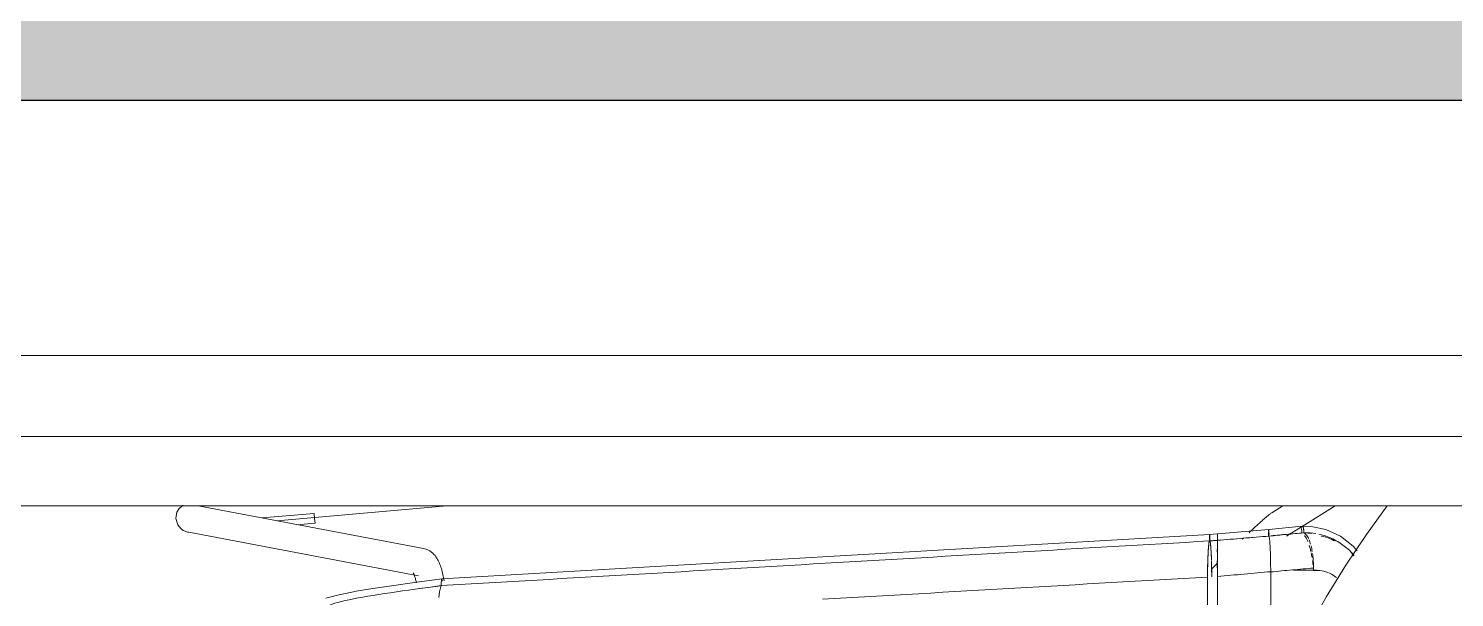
# Model space of a CAD drawing. Header units: millimetres. Extents: x 155927 to 317870, y -36033 to 97293.
# Drawn here: x 226967 to 227584, y 25312 to 25558 of the extents above; entities that cross this region are included whole.
import ezdxf

# ---------------------------------------------------------------- set-up
doc = ezdxf.new("R2010")
doc.units = ezdxf.units.MM
doc.header["$MEASUREMENT"] = 0
for name, color, linetype, lineweight in [('A-WALL', 7, 'CONTINUOUS', 9), ('A-WALL-PATT', 7, 'CONTINUOUS', 9), ('I-FURN', 8, 'CONTINUOUS', 9)]:
    doc.layers.add(name, color=color, linetype=linetype, lineweight=lineweight)

msp = doc.modelspace()

# ---------------------------------------------------------------- hatches: boundary and pattern name
at = {"layer": 'A-WALL-PATT'}
msp.add_hatch(color=256, dxfattribs=at).paths.add_polyline_path([(226472.83, 25526.61), (230738.83, 25526.61), (230738.83, 25648.61), (228643.41, 25648.61), (228643.41, 25646.74), (227545.01, 25646.74), (227545.01, 25648.61), (226472.83, 25648.61)], flags=0)

# ---------------------------------------------------------------- linework, layer by layer
at = {"layer": 'A-WALL', "lineweight": 30}
msp.add_line((226472.83, 25526.61), (230738.83, 25526.61), dxfattribs=at)
at = {"layer": 'I-FURN'}
for p, q in [((228942.16, 25416.26), (226542.16, 25416.26)), ((226542.16, 25381.26), (228942.16, 25381.26)), ((226542.16, 25381.26), (228942.16, 25381.26)), ((227033.3, 25350.98), (227034, 25351.46)), ((228942.16, 25351.26), (226542.16, 25351.26)), ((227030.87, 25345.71), (227031.35, 25348.47)), ((227031.7, 25342.96), (227030.87, 25345.71)), ((227031.35, 25348.47), (227032.39, 25350.13)), ((227032.39, 25350.13), (227033.3, 25350.98)), ((227137.99, 25332.8), (227040.57, 25351.26)), ((227090.68, 25347.99), (227068.2, 25346.01)), ((227074.57, 25344.81), (227148.01, 25351.26)), ((227090.69, 25347.86), (227090.87, 25345.8)), ((227090.87, 25345.8), (227091.05, 25343.76)), ((227501.12, 25345.43), (227500.78, 25345.13)), ((227501.44, 25345.71), (227501.12, 25345.43)), ((227501.75, 25345.99), (227501.44, 25345.71)), ((227502.04, 25346.24), (227501.75, 25345.99)), ((227502.32, 25346.49), (227502.04, 25346.24)), ((227502.59, 25346.72), (227502.32, 25346.49)), ((227502.84, 25346.93), (227502.59, 25346.72)), ((227503.08, 25347.13), (227502.84, 25346.93)), ((227503.31, 25347.32), (227503.08, 25347.13)), ((227503.54, 25347.5), (227503.31, 25347.32)), ((227503.76, 25347.68), (227503.54, 25347.5)), ((227503.99, 25347.85), (227503.76, 25347.68)), ((227504.24, 25348.03), (227503.99, 25347.85)), ((227504.57, 25348.25), (227504.24, 25348.03)), ((227509.37, 25351.26), (227504.57, 25348.25)), ((227517.76, 25342.35), (227531.98, 25351.26)), ((227554.5, 25351.26), (227545.48, 25338.9)), ((227031.7, 25342.96), (227033.03, 25341.38)), ((227033.03, 25341.38), (227034.11, 25340.64)), ((227034.11, 25340.64), (227034.91, 25340.26)), ((227034.91, 25340.26), (227035.53, 25340.05)), ((227035.53, 25340.05), (227036.04, 25339.91)), ((227036.04, 25339.91), (227036.46, 25339.82)), ((227036.46, 25339.82), (227135.75, 25321.01)), ((227083.15, 25343.06), (227091.05, 25343.76)), ((227481.1, 25339.17), (227477.74, 25338.9)), ((227481.1, 25339.17), (227503.3, 25341)), ((227481.1, 25339.1), (227481.1, 25339.17)), ((227481.1, 25339.17), (227481.1, 25339.1)), ((227481.1, 25339.11), (227481.1, 25339.17)), ((227481.1, 25339.17), (227481.1, 25339.1)), ((227481.1, 25338.92), (227481.1, 25339.11)), ((227481.1, 25338.91), (227481.1, 25339.1)), ((227481.1, 25339.1), (227481.1, 25338.91)), ((227481.1, 25339.1), (227481.1, 25338.92)), ((227495.31, 25340.08), (227494.83, 25339.63)), ((227495.79, 25340.53), (227495.31, 25340.08)), ((227496.26, 25340.97), (227495.79, 25340.53)), ((227496.72, 25341.4), (227496.26, 25340.97)), ((227497.18, 25341.82), (227496.72, 25341.4)), ((227497.62, 25342.24), (227497.18, 25341.82)), ((227498.06, 25342.64), (227497.62, 25342.24)), ((227498.48, 25343.03), (227498.06, 25342.64)), ((227498.9, 25343.41), (227498.48, 25343.03)), ((227499.3, 25343.78), (227498.9, 25343.41)), ((227499.69, 25344.14), (227499.3, 25343.78)), ((227500.07, 25344.48), (227499.69, 25344.14)), ((227500.43, 25344.81), (227500.07, 25344.48)), ((227500.78, 25345.13), (227500.43, 25344.81)), ((227503.21, 25340.07), (227503.2, 25339.62)), ((227503.2, 25339.62), (227503.21, 25340.07)), ((227503.2, 25339.62), (227503.2, 25339.13)), ((227503.2, 25339.13), (227503.2, 25339.62)), ((227503.2, 25339.13), (227503.2, 25338.63)), ((227503.2, 25338.63), (227503.2, 25339.13)), ((227503.25, 25340.75), (227503.23, 25340.46)), ((227503.23, 25340.45), (227503.25, 25340.74)), ((227503.28, 25340.94), (227503.25, 25340.75)), ((227503.25, 25340.74), (227503.28, 25340.93)), ((227503.3, 25341), (227503.28, 25340.94)), ((227503.28, 25340.93), (227503.3, 25341)), ((227503.3, 25341), (227517.79, 25342.42)), ((227503.3, 25341), (227503.33, 25340.93)), ((227503.33, 25340.93), (227503.3, 25341)), ((227503.35, 25340.74), (227503.33, 25340.93)), ((227503.37, 25340.45), (227503.35, 25340.74)), ((227503.35, 25340.74), (227503.37, 25340.44)), ((227503.39, 25340.06), (227503.37, 25340.45)), ((227503.37, 25340.44), (227503.39, 25340.06)), ((227503.4, 25339.61), (227503.39, 25340.06)), ((227503.39, 25340.06), (227503.4, 25339.6)), ((227503.41, 25339.12), (227503.4, 25339.61)), ((227503.4, 25339.6), (227503.4, 25339.11)), ((227503.4, 25338.62), (227503.41, 25339.12)), ((227503.4, 25339.11), (227503.4, 25338.62)), ((227510.94, 25338.08), (227517.39, 25342.12)), ((227522.36, 25342.21), (227516.9, 25342.3)), ((227528.01, 25341), (227522.36, 25342.21)), ((227534.32, 25338.1), (227528.01, 25341)), ((227145.83, 25319.61), (227477.74, 25338.9)), ((227477.24, 25333.42), (227477.08, 25330.92)), ((227477.43, 25335.17), (227477.24, 25333.42)), ((227477.64, 25336.06), (227477.43, 25335.17)), ((227477.64, 25337.52), (227477.63, 25337.03)), ((227477.63, 25337.03), (227477.63, 25336.53)), ((227477.63, 25336.53), (227477.64, 25336.06)), ((227477.65, 25337.97), (227477.64, 25337.52)), ((227477.67, 25338.35), (227477.65, 25337.97)), ((227477.69, 25338.64), (227477.67, 25338.35)), ((227477.71, 25338.83), (227477.69, 25338.64)), ((227477.74, 25338.9), (227477.71, 25338.83)), ((227477.77, 25338.83), (227477.74, 25338.9)), ((227477.8, 25338.64), (227477.77, 25338.83)), ((227477.82, 25338.34), (227477.8, 25338.64)), ((227477.84, 25337.96), (227477.82, 25338.34)), ((227477.85, 25337.51), (227477.84, 25337.96)), ((227477.84, 25336.05), (227477.85, 25336.52)), ((227478.05, 25335.15), (227477.84, 25336.05)), ((227477.85, 25337.02), (227477.85, 25337.51)), ((227477.85, 25336.52), (227477.85, 25337.02)), ((227478.24, 25333.4), (227478.05, 25335.15)), ((227478.41, 25330.9), (227478.24, 25333.4)), ((227481.05, 25331.18), (227481.07, 25333.68)), ((227481.07, 25333.68), (227481.05, 25331.18)), ((227481.07, 25333.68), (227481.08, 25335.43)), ((227481.08, 25335.43), (227481.07, 25333.68)), ((227481.09, 25338.23), (227481.1, 25338.62)), ((227481.1, 25338.62), (227481.09, 25338.24)), ((227481.09, 25338.24), (227481.09, 25337.79)), ((227481.09, 25337.78), (227481.09, 25338.23)), ((227481.09, 25337.79), (227481.09, 25337.29)), ((227481.09, 25337.29), (227481.09, 25337.78)), ((227481.09, 25336.79), (227481.09, 25337.29)), ((227481.09, 25337.29), (227481.09, 25336.8)), ((227481.09, 25336.8), (227481.09, 25336.33)), ((227481.09, 25336.32), (227481.09, 25336.79)), ((227481.11, 25338.63), (227481.1, 25338.92)), ((227481.1, 25338.92), (227481.1, 25338.62)), ((227481.1, 25338.62), (227481.1, 25338.91)), ((227481.1, 25338.91), (227481.11, 25338.62)), ((227481.11, 25338.24), (227481.11, 25338.63)), ((227481.11, 25338.62), (227481.11, 25338.24)), ((227481.11, 25338.24), (227481.11, 25337.79)), ((227481.11, 25337.79), (227481.11, 25338.24)), ((227481.11, 25337.79), (227481.11, 25337.3)), ((227481.11, 25337.3), (227481.11, 25337.79)), ((227481.11, 25337.3), (227481.11, 25336.8)), ((227481.11, 25336.8), (227481.11, 25337.3)), ((227481.11, 25336.8), (227481.11, 25336.33)), ((227481.11, 25336.33), (227481.11, 25336.8)), ((227481.11, 25336.33), (227481.12, 25335.44)), ((227481.12, 25335.45), (227481.11, 25336.33)), ((227481.14, 25333.7), (227481.12, 25335.45)), ((227481.12, 25335.44), (227481.14, 25333.7)), ((227481.15, 25331.2), (227481.14, 25333.7)), ((227481.14, 25333.69), (227481.15, 25331.2)), ((227492.34, 25337.27), (227491.84, 25336.78)), ((227503.2, 25338.63), (227503.21, 25338.16)), ((227503.21, 25338.16), (227503.2, 25338.63)), ((227503.39, 25338.15), (227503.4, 25338.62)), ((227503.4, 25338.62), (227503.39, 25338.15)), ((227503.39, 25338.15), (227503.59, 25337.26)), ((227503.59, 25337.26), (227503.39, 25338.15)), ((227503.59, 25337.26), (227503.76, 25335.54)), ((227503.77, 25335.52), (227503.59, 25337.26)), ((227503.77, 25335.52), (227503.92, 25333.08)), ((227503.92, 25333.04), (227503.77, 25335.52)), ((227503.92, 25333.05), (227504.03, 25330.01)), ((227504.03, 25329.94), (227503.92, 25333.04)), ((227533.61, 25335.52), (227529.93, 25337.43)), ((227538.19, 25332.02), (227533.61, 25335.52)), ((227539.85, 25333.76), (227534.32, 25338.1)), ((227545.48, 25338.9), (227536.56, 25325.61)), ((227541.48, 25331.72), (227539.85, 25333.76)), ((227137.99, 25332.8), (227138.97, 25332.54)), ((227138.97, 25332.54), (227139.87, 25332.18)), ((227139.87, 25332.18), (227140.66, 25331.74)), ((227140.66, 25331.74), (227141.35, 25331.26)), ((227141.35, 25331.26), (227141.94, 25330.75)), ((227141.94, 25330.75), (227142.46, 25330.23)), ((227142.46, 25330.23), (227142.92, 25329.7)), ((227142.92, 25329.7), (227143.32, 25329.16)), ((227143.32, 25329.16), (227143.68, 25328.63)), ((227143.68, 25328.63), (227144, 25328.09)), ((227144, 25328.09), (227144.29, 25327.55)), ((227144.29, 25327.55), (227144.56, 25327)), ((227144.56, 25327), (227144.81, 25326.44)), ((227476.95, 25327.79), (227476.87, 25324.23)), ((227477.08, 25330.92), (227476.95, 25327.79)), ((227478.53, 25327.79), (227478.41, 25330.9)), ((227478.61, 25324.24), (227478.54, 25327.44)), ((227481.04, 25324.5), (227481.04, 25327.45)), ((227481.04, 25327.45), (227481.04, 25324.5)), ((227481.16, 25328.06), (227481.15, 25331.2)), ((227481.15, 25331.19), (227481.16, 25328.06)), ((227481.16, 25328.06), (227481.16, 25324.5)), ((227481.16, 25324.5), (227481.16, 25328.06)), ((227504.03, 25329.95), (227504.1, 25326.51)), ((227504.11, 25326.41), (227504.03, 25329.94)), ((227540.14, 25329.69), (227538.19, 25332.02)), ((227133.52, 25322.23), (227133.54, 25322.2)), ((227133.54, 25322.2), (227133.58, 25322.13)), ((227133.58, 25322.13), (227133.63, 25322.04)), ((227133.63, 25322.04), (227133.7, 25321.89)), ((227133.7, 25321.89), (227133.79, 25321.7)), ((227133.79, 25321.7), (227133.89, 25321.47)), ((227133.89, 25321.47), (227133.99, 25321.2)), ((227133.99, 25321.2), (227134.09, 25320.89)), ((227134.09, 25320.89), (227134.2, 25320.56)), ((227134.2, 25320.56), (227134.31, 25320.19)), ((227144.81, 25326.44), (227145.05, 25325.87)), ((227145.05, 25325.87), (227145.27, 25325.29)), ((227145.27, 25325.29), (227145.47, 25324.7)), ((227145.47, 25324.7), (227145.67, 25324.09)), ((227145.67, 25324.09), (227145.85, 25323.47)), ((227145.85, 25323.47), (227146.02, 25322.84)), ((227146.02, 25322.84), (227146.19, 25322.2)), ((227146.19, 25322.2), (227146.34, 25321.55)), ((227146.34, 25321.55), (227146.48, 25320.88)), ((227146.48, 25320.88), (227146.62, 25320.2)), ((227476.87, 25324.23), (227476.85, 25320.44)), ((227481.16, 25326.5), (227478.49, 25323.93)), ((227478.64, 25320.55), (227478.61, 25324.24)), ((227481.16, 25320.71), (227481.16, 25324.5)), ((227481.16, 25324.49), (227481.16, 25320.71)), ((227481.16, 25320.71), (227481.16, 25186.97)), ((227481.16, 25186.97), (227481.16, 25320.71)), ((227504.11, 25326.41), (227504.13, 25322.77)), ((227504.13, 25322.65), (227504.11, 25326.41)), ((227504.13, 25262.53), (227504.13, 25322.65)), ((227504.13, 25322.65), (227504.13, 25262.53)), ((227523.93, 25323.36), (227514.17, 25323.36)), ((227522.68, 25324.35), (227522.68, 25323.3)), ((227536.56, 25325.61), (227528.19, 25311.98)), ((227109.71, 25314.48), (227100.69, 25312.68)), ((227116.03, 25315.51), (227109.71, 25314.48)), ((227124.05, 25316.7), (227116.03, 25315.51)), ((227133.98, 25318.05), (227124.05, 25316.7)), ((227145.83, 25319.61), (227133.98, 25318.05)), ((227134.31, 25320.19), (227134.42, 25319.8)), ((227134.42, 25319.8), (227134.52, 25319.38)), ((227134.52, 25319.38), (227134.63, 25318.93)), ((227134.63, 25318.93), (227134.73, 25318.46)), ((227134.73, 25318.46), (227134.82, 25317.97)), ((227144.88, 25314.1), (227145.24, 25315.84)), ((227145.24, 25315.84), (227144.88, 25314.09)), ((227145.24, 25315.84), (227145.64, 25316.74)), ((227145.64, 25316.74), (227145.24, 25315.84)), ((227145.62, 25317.71), (227145.63, 25318.21)), ((227145.63, 25318.2), (227145.62, 25317.71)), ((227145.62, 25317.71), (227145.63, 25317.21)), ((227145.63, 25317.21), (227145.62, 25317.71)), ((227145.65, 25318.66), (227145.63, 25318.2)), ((227145.63, 25318.21), (227145.65, 25318.66)), ((227145.63, 25317.21), (227145.64, 25316.74)), ((227145.64, 25316.74), (227145.63, 25317.21)), ((227145.65, 25318.66), (227145.69, 25319.05)), ((227145.69, 25319.04), (227145.65, 25318.66)), ((227145.73, 25319.34), (227145.69, 25319.04)), ((227145.69, 25319.05), (227145.73, 25319.34)), ((227145.89, 25319.54), (227145.83, 25319.61)), ((227145.83, 25319.61), (227145.89, 25319.55)), ((227145.98, 25319.07), (227145.94, 25319.36)), ((227145.94, 25319.36), (227145.98, 25319.07)), ((227146.01, 25318.69), (227145.98, 25319.07)), ((227145.98, 25319.07), (227146.02, 25318.69)), ((227146.62, 25320.2), (227146.74, 25319.5)), ((227146.74, 25319.5), (227146.86, 25318.8)), ((227476.85, 25320.44), (227476.85, 25159.87)), ((227476.85, 25159.87), (227476.85, 25320.44)), ((227100.69, 25312.68), (227095.7, 25311.27)), ((227144.57, 25311.63), (227144.88, 25314.09)), ((227144.88, 25314.09), (227144.57, 25311.6)), ((227528.19, 25311.98), (227520.37, 25298.02))]:
    msp.add_line(p, q, dxfattribs=at)
for points in [[(227503.39, 25338.15), (227505.92, 25338.39), (227510.96, 25338.87), (227515.91, 25339.35), (227518.35, 25339.58)], [(227518.35, 25339.58), (227518.74, 25339.44), (227519.49, 25338.87), (227520.19, 25337.73), (227520.52, 25337.03)], [(227518.77, 25339.54), (227520.41, 25339.59), (227522.05, 25339.5), (227523.65, 25339.26)], [(227521.86, 25339.35), (227521.34, 25339.42), (227520.82, 25339.44), (227520.29, 25339.45)], [(227477.64, 25336.06), (227422.24, 25332.84), (227311.48, 25326.4), (227200.88, 25319.96), (227145.64, 25316.74)], [(227477.64, 25336.06), (227478.22, 25336.11), (227479.38, 25336.2), (227480.53, 25336.29), (227481.11, 25336.33)], [(227477.84, 25336.05), (227478.38, 25336.1), (227479.47, 25336.19), (227480.55, 25336.28), (227481.09, 25336.32)], [(227503.39, 25338.15), (227499.69, 25337.84), (227492.26, 25337.24), (227484.83, 25336.64), (227481.11, 25336.33)], [(227503.4, 25338.18), (227505.71, 25338.41), (227508.02, 25338.64), (227510.29, 25338.87)], [(227519.66, 25337), (227519.35, 25337.64), (227519.03, 25338.03), (227518.71, 25338.36)], [(227520.19, 25335.78), (227520.06, 25336.13), (227519.92, 25336.47), (227519.78, 25336.76)], [(227520.72, 25336.59), (227520.97, 25336), (227521.2, 25335.34), (227521.4, 25334.6)], [(227521.47, 25331.53), (227521.26, 25332.46), (227521.02, 25333.4), (227520.78, 25334.25)], [(227521.58, 25333.93), (227521.77, 25333.19), (227521.93, 25332.39), (227522.08, 25331.55)], [(227522, 25328.87), (227521.89, 25329.56), (227521.76, 25330.21), (227521.62, 25330.87)], [(227522.45, 25325.76), (227522.38, 25326.32), (227522.31, 25326.87), (227522.23, 25327.41)], [(227522.59, 25327.13), (227522.64, 25326.22), (227522.68, 25325.3), (227522.68, 25324.35)], [(227539.01, 25331.09), (227539.42, 25330.66), (227539.81, 25330.21), (227540.19, 25329.75)], [(227481.16, 25320.71), (227485, 25321.05), (227488.83, 25321.39), (227492.66, 25321.74)], [(227492.66, 25321.74), (227496.48, 25322.08), (227500.31, 25322.43), (227504.13, 25322.77)], [(227504.13, 25322.65), (227507.27, 25322.96), (227513.52, 25323.55), (227519.66, 25324.09), (227522.68, 25324.35)], [(227522.68, 25323.3), (227523.19, 25323.35), (227523.7, 25323.37), (227524.21, 25323.36)], [(227136.28, 25315.54), (227139.37, 25315.94), (227142.51, 25316.33), (227145.63, 25316.73)], [(227310.36, 25310.86), (227365.82, 25314.05), (227421.32, 25317.25), (227476.85, 25320.44)]]:
    msp.add_open_spline(points, degree=3, dxfattribs=at)
for points, knots in [([(227517.62, 25339.48), (227517.63, 25339.7), (227517.62, 25340.19), (227517.53, 25340.94), (227517.38, 25341.61), (227517.21, 25342.04), (227517.09, 25342.2), (227517.05, 25342.24)], [-1, -1, -1, -1, -0.90625, -0.8125, -0.71875, -0.625, -0.5625, -0.5625, -0.5625, -0.5625]), ([(227517.94, 25342.37), (227517.96, 25342.36), (227518.01, 25342.31), (227518.09, 25342.2), (227518.19, 25342.01), (227518.29, 25341.69), (227518.36, 25341.29), (227518.4, 25340.94), (227518.42, 25340.56), (227518.41, 25340.12), (227518.38, 25339.76), (227518.35, 25339.58)], [0.5555556, 0.5555556, 0.5555556, 0.5555556, 0.5833333, 0.6180556, 0.6527778, 0.7222222, 0.7916667, 0.8263889, 0.8611111, 0.9305556, 1, 1, 1, 1]), ([(227476.85, 25320.44), (227476.85, 25321.72), (227476.87, 25324.27), (227476.94, 25327.87), (227477.07, 25331.04), (227477.29, 25334.4), (227477.5, 25335.78), (227477.64, 25336.06)], [-1, -1, -1, -1, -0.833333, -0.666667, -0.5, -0.333333, 0, 0, 0, 0]), ([(227477.64, 25336.06), (227477.64, 25336.29), (227477.63, 25336.78), (227477.63, 25337.41), (227477.64, 25337.87), (227477.66, 25338.28), (227477.69, 25338.74), (227477.72, 25338.9), (227477.74, 25338.9)], [-1, -1, -1, -1, -0.90625, -0.8125, -0.765625, -0.71875, -0.625, -0.501507, -0.501507, -0.501507, -0.501507]), ([(227477.74, 25338.9), (227477.76, 25338.9), (227477.79, 25338.76), (227477.82, 25338.36), (227477.84, 25337.98), (227477.85, 25337.52), (227477.85, 25337.02), (227477.85, 25336.52), (227477.85, 25336.2), (227477.84, 25336.05)], [-0.5, -0.5, -0.5, -0.5, -0.375, -0.3125, -0.25, -0.1875, -0.125, -0.0625, 0, 0, 0, 0]), ([(227477.84, 25336.05), (227477.99, 25335.77), (227478.19, 25334.37), (227478.41, 25331.02), (227478.5, 25328.92), (227478.53, 25327.79)], [-1, -1, -1, -1, -0.6666667, -0.5, -0.3333333, -0.3333333, -0.3333333, -0.3333333]), ([(227497.1, 25337.65), (227495.45, 25337.52), (227490.12, 25337.07), (227484.78, 25336.63), (227481.09, 25336.33)], [0.2766114, 0.2766114, 0.2766114, 0.2766114, 0.5, 1, 1, 1, 1]), ([(227524.92, 25339), (227527.04, 25338.57), (227530.12, 25337.56), (227532.89, 25335.92), (227533.75, 25335.33)], [0.1763318, 0.1763318, 0.1763318, 0.1763318, 0.3333333, 0.408557, 0.408557, 0.408557, 0.408557]), ([(227531.69, 25336.05), (227531.1, 25336.39), (227529.25, 25337.42), (227527.27, 25337.91), (227525.9, 25338.14)], [0.6175454, 0.6175454, 0.6175454, 0.6175454, 0.6666667, 0.7702374, 0.7702374, 0.7702374, 0.7702374]), ([(227478.54, 25327.44), (227478.57, 25326.42), (227478.62, 25324.17), (227478.64, 25321.8), (227478.64, 25320.55)], [-0.3159858, -0.3159858, -0.3159858, -0.3159858, -0.1666667, -0.003964, -0.003964, -0.003964, -0.003964]), ([(227522.22, 25330.7), (227522.34, 25329.85), (227522.48, 25328.77), (227522.54, 25327.64), (227522.55, 25327.43)], [0.7086869, 0.7086869, 0.7086869, 0.7086869, 0.8333333, 0.8621044, 0.8621044, 0.8621044, 0.8621044]), ([(227522.68, 25323.3), (227525.07, 25323.52), (227528.67, 25322.89), (227531.67, 25320.96), (227532.58, 25320.19)], [0, 0, 0, 0, 0.3333333, 0.5, 0.5, 0.5, 0.5]), ([(227094.35, 25306.37), (227094.55, 25306.78), (227096.14, 25308.2), (227104.44, 25310.64), (227122.88, 25313.69), (227138.09, 25315.72), (227145.64, 25316.74)], [0.1500589, 0.1500589, 0.1500589, 0.1500589, 0.25, 0.5, 0.75, 1, 1, 1, 1])]:
    msp.add_open_spline(points, degree=3, knots=knots, dxfattribs=at)

doc.saveas('drawing.dxf')
